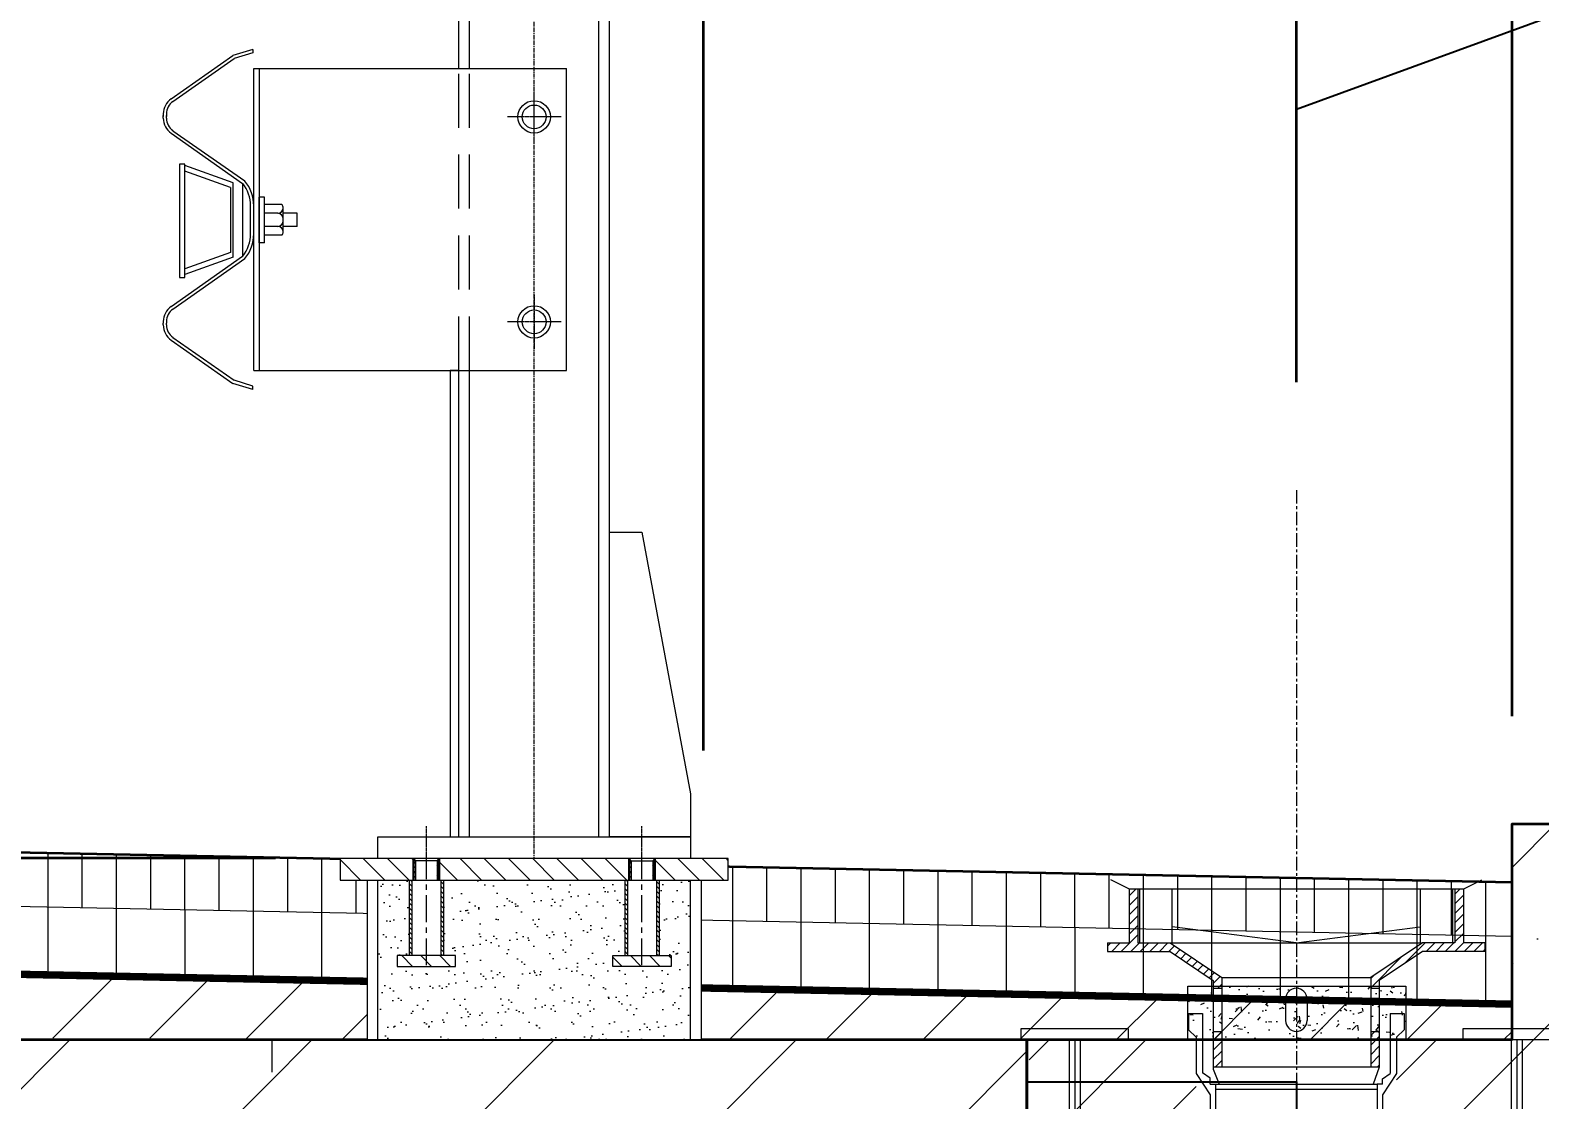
# Model space of a CAD drawing. Header units: millimetres. Extents: x 265754 to 14267433, y -6145605 to 2433772.
# Drawn here: x 8254508 to 8255909, y -572159 to -571168 of the extents above; entities that cross this region are included whole.
import ezdxf
from ezdxf import colors
from ezdxf.entities.mleader import LeaderData, LeaderLine
from ezdxf.math import Vec2, Vec3

# ---------------------------------------------------------------- set-up
doc = ezdxf.new("R2010")
doc.units = ezdxf.units.MM
doc.set_wipeout_variables(frame=1)
doc.linetypes.add('осевая', pattern=[2, 1.25, -0.25, 0.25, -0.25])
doc.linetypes.add('Штриховая', pattern=[3, 2, -1])
for name, color, linetype, lineweight in [('1-Бетон', 106, 'Continuous', 35), ('Выноски', 3, 'Continuous', 15), ('ИС_Med', 7, 'Continuous', 35), ('ИС_Мвн', 3, 'Continuous', 18), ('ИС_Невид', 4, 'Штриховая', 18), ('ИС_Ось', 3, 'осевая', 18), ('ИС_Размер', 3, 'Continuous', 18), ('ИС_РЗМ', 3, 'Continuous', 18), ('ИС_Тон', 3, 'Continuous', 18), ('ИС_Штр', 3, 'Continuous', 9), ('ИС_Штриховка', 2, 'Continuous', 9)]:
    doc.layers.add(name, color=color, linetype=linetype, lineweight=lineweight)
doc.styles.add('0', font='isocpeur.ttf', dxfattribs={"width": 0.8, "oblique": 15})
doc.styles.add('ISOCPEUR', font='isocpeur.ttf', dxfattribs={"width": 0.8, "oblique": 15, "height": 2.5})
doc.dimstyles.new('М100', dxfattribs={"dimscale": 100, "dimtxt": 2.5, "dimasz": 2, "dimexe": 1, "dimexo": 1, "dimgap": 0.8, "dimtad": 1, "dimdec": 0, "dimzin": 0, "dimdsep": 46, "dimtxsty": '0', "dimblk": 'OBLIQUE', "dimcen": 0.09, "dimdle": 1, "dimclrd": 256, "dimclre": 256, "dimclrt": 256, "dimadec": 4, "dimazin": 0, "dimtfac": 1, "dimtdec": 0, "dimtmove": 1, "dimatfit": 2, "dimfxl": 1, "dimtolj": 1, "dimtzin": 0, "dimlwd": -1, "dimarcsym": 0})
pattern_1 = [(45, (6427.748, -602.714), (-4.4194174, 4.4194174), [])]

# ---------------------------------------------------------------- blocks, each defined once
blk = doc.blocks.new('_None')
blk = doc.blocks.new('Б1530')
at = {"layer": 'ИС_Штриховка', "ltscale": 15}
h = blk.add_hatch(dxfattribs=at)
h.set_pattern_fill('ANSI31', color=256, scale=50, style=0)
h.set_pattern_definition([(45, (-959244.34, -236738.2), (-112.253202, 112.253202), [])])
edge = h.paths.add_edge_path()
edge.add_line((-700, -180), (-700, 0))
edge.add_line((-700, 0), (700, 0))
edge.add_line((700, 0), (700, -180))
edge.add_line((700, -180), (390, -180))
edge.add_arc((390, -480), 300, 90, 180)
edge.add_line((90, -480), (90, -1077.2))
edge.add_arc((290, -1077.2), 200, 180, 225)
edge.add_line((148.6, -1218.6), (310, -1380))
edge.add_line((310, -1380), (295, -1530))
edge.add_line((295, -1530), (-295, -1530))
edge.add_line((-295, -1530), (-310, -1380))
edge.add_line((-310, -1380), (-148.6, -1218.6))
edge.add_arc((-290, -1077.2), 200, 315, 360)
edge.add_line((-90, -1077.2), (-90, -480))
edge.add_arc((-390, -480), 300, 360, 450)
edge.add_line((-390, -180), (-700, -180))
blk.add_lwpolyline([(-700, -180), (-700, 0), (700, 0), (700, -180), (390, -180, 0.414214), (90, -480), (90, -1077.2, 0.198912), (148.6, -1218.6), (310, -1380), (295, -1530), (-295, -1530), (-310, -1380), (-148.6, -1218.6, 0.198912), (-90, -1077.2), (-90, -480, 0.414214), (-390, -180)], format="xyb", close=True)
at = {"layer": 'Defpoints'}
for p, q in [((700, -39.1), (950, -39.1)), ((950, -39.1), (950, -137.1))]:
    blk.add_line(p, q, dxfattribs=at)
at = {"layer": 'ИС_Ось', "ltscale": 200}
blk.add_line((0, -1530), (0, 0), dxfattribs=at)
blk = doc.blocks.new('A$C3AE20701')
at = {"color": 0}
for p, q in [((-336.7, 704.3), (-279.5, 744.4)), ((-261, 750), (-261, 746.9)), ((-335, 701.9), (-278.2, 741.6)), ((-260, 452.5), (-260, 732.5)), ((-260, 732.5), (30, 732.5)), ((-344, 690.3), (-344, 688.7)), ((-344, 689.5), (-344, 687.9)), ((-344, 689.5), (-344, 687.9)), ((-344, 687.1), (-344, 688.7)), ((-344, 686.3), (-344, 687.9)), ((-344, 686.3), (-344, 687.9)), ((-341, 690.3), (-341, 688.7)), ((-341, 689.5), (-341, 687.9)), ((-341, 687.1), (-341, 688.7)), ((-341, 686.3), (-341, 687.9)), ((-336.7, 672.3), (-270.4, 625.8)), ((-335, 674.7), (-268.3, 628.1)), ((-263, 579.2), (-263, 604.9)), ((-260, 579.2), (-260, 604.9)), ((-250, 613.2), (-255, 613.2)), ((-255, 570.9), (-255, 613.2)), ((-250, 570.9), (-250, 613.2)), ((-233.9, 606.2), (-250, 606.2)), ((-233.9, 606.2), (-239.9, 606.2)), ((-232.8, 581), (-232.8, 603.1)), ((-232.8, 581), (-232.8, 603.1)), ((-237.8, 598.1), (-250, 598.1)), ((-219.7, 598.1), (-232.8, 598.1)), ((-219.7, 586), (-219.7, 598.1)), ((-237.8, 586), (-250, 586)), ((-233.9, 577.9), (-250, 577.9)), ((-233.9, 577.9), (-239.9, 577.9)), ((-219.7, 586), (-232.8, 586)), ((-250, 570.9), (-255, 570.9)), ((-336.7, 511.8), (-270.4, 558.3)), ((-335, 509.4), (-268.3, 556.1)), ((-344, 497.8), (-344, 496.2)), ((-344, 494.6), (-344, 496.2)), ((-341, 497.8), (-341, 496.2)), ((-341, 494.6), (-341, 496.2)), ((-336.7, 480.6), (-279.5, 440.5)), ((-335, 483), (-278.2, 443.3)), ((-260, 452.5), (30, 452.5)), ((-261, 434.9), (-261, 438)), ((-261, 434.9), (-261, 438))]:
    blk.add_line(p, q, dxfattribs=at)
at = {"color": 0, "ltscale": 100}
blk.add_line((-255, 732.5), (-255, 452.5), dxfattribs=at)
at = {"color": 0}
for points in [[(70, 20), (69.9, 980.7)], [(-60, 732.5), (-60, 980)], [(60, 20), (60, 980)], [(-70, 732.5), (-70, 950.8)], [(-261, 750), (-279.5, 744.4)], [(-261, 746.9), (-278.2, 741.6)], [(30, 452.5), (30, 732.5)], [(-328.9, 643.6), (-328.9, 538.6), (-323.9, 538.6), (-323.9, 643.6), (-328.9, 643.6)], [(-279.3, 626.3), (-323.9, 642.5)], [(-281.7, 621.9), (-323.9, 637.2)], [(-281.7, 621.9), (-281.7, 561.9), (-323.9, 546.6)], [(-279.3, 557.4), (-279.3, 626.3)], [(-270.4, 625.9), (-270.4, 558.2)], [(-281.7, 561.9), (-323.9, 546.6)], [(-279.3, 557.4), (-323.9, 541.3)], [(-70, 452.5), (-78, 452.5), (-78, 20), (-70, 20), (-70, 452.5)], [(-70, 20), (-70, 452.5)], [(-60, 20), (-60, 452.5)], [(-261, 434.9), (-279.5, 440.5)], [(-261, 438), (-278.2, 443.3)], [(145, 20), (70, 20), (70, 302.5), (100, 302.5), (145, 60), (145, 20)], [(145, 0), (-145, 0), (-145, 20), (145, 20), (145, 0)]]:
    blk.add_lwpolyline(points, dxfattribs=at)
at = {"color": 0, "linetype": 'Штриховая', "ltscale": 25}
for points in [[(-70, 452.5), (-70, 732.5)], [(-60, 452.5), (-60, 732.5)]]:
    blk.add_lwpolyline(points, dxfattribs=at)
at = {"color": 0}
for centre, radius in [((0, 687.5), 15), ((0, 687.5), 11), ((0, 497.5), 15), ((0, 497.5), 11)]:
    blk.add_circle(centre, radius, dxfattribs=at)
for centre, radius, start, end in [((-326.9, 690.3), 17.1, 124.992, 180), ((-326.9, 690.3), 14.1, 124.992, 180), ((-326.9, 686.3), 17.1, 180, 235.008), ((-326.9, 686.3), 14.1, 180, 235.008), ((-297.5, 604.5), 34.5, 0.7118, 38.127), ((-297.5, 604.5), 37.5, 0.7118, 38.8204), ((-237.8, 603.2), 5.04, 270, 360), ((-237.8, 603.1), 5.04, 360, 38.0907), ((-237.8, 593.1), 5.04, 360, 90), ((-237.8, 591), 5.04, 270, 360), ((-297.5, 579.6), 34.5, 321.873, 359.2882), ((-297.5, 579.6), 37.5, 321.1796, 359.2882), ((-237.8, 581), 5.04, 360, 90), ((-237.8, 581), 5.04, 321.9093, 360), ((-326.9, 497.8), 17.1, 124.992, 180), ((-326.9, 497.8), 14.1, 124.992, 180), ((-326.9, 494.6), 17.1, 180, 235.008), ((-326.9, 494.6), 14.1, 180, 235.008)]:
    blk.add_arc(centre, radius, start, end, dxfattribs=at)
at = {"layer": 'ИС_Ось', "ltscale": 0.5}
for p, q in [((0, 662.5), (0, 712.5)), ((0, 522.5), (0, 472.5))]:
    blk.add_line(p, q, dxfattribs=at)
at = {"layer": 'ИС_Ось'}
for p, q in [((25, 687.5), (-25, 687.5)), ((25, 497.5), (-25, 497.5))]:
    blk.add_line(p, q, dxfattribs=at)
at = {"layer": 'ИС_Ось', "ltscale": 3}
blk.add_lwpolyline([(0, -50.1), (0, 1157.9)], dxfattribs=at)
at = {"layer": 'ИС_Ось', "ltscale": 0.5}
for points in [[(-100, -6.3), (-100, 30)], [(100, -6.3), (100, 30)]]:
    blk.add_lwpolyline(points, dxfattribs=at)
blk = doc.blocks.new('_OBLIQUE')
at = {"color": 0, "linetype": 'ByBlock', "lineweight": -2}
blk.add_line((0.5, 0.5), (-0.5, -0.5), dxfattribs=at)
blk = doc.blocks.new('*D1811')
at = {"layer": 'Defpoints', "color": 0, "transparency": 16777216}
for p in [(4923, 1477.7), (4105.6, 377.7), (4853, 377.7)]:
    blk.add_point(p, dxfattribs=at)
at = {"layer": 'ИС_Размер', "transparency": 16777216}
blk.add_line((4105.6, 1577.7), (4105.6, 277.7), dxfattribs=at)
at = {"layer": 'ИС_Размер', "lineweight": -2, "transparency": 16777216}
for p, q in [((4823, 1477.7), (4005.6, 1477.7)), ((4753, 377.7), (4005.6, 377.7))]:
    blk.add_line(p, q, dxfattribs=at)
at = {"layer": 'ИС_Размер', "transparency": 16777216, "xscale": 200, "yscale": 200, "zscale": 200}
for p, rotation in [((4105.6, 1477.7), 90.00000019001625), ((4105.6, 377.7), 270.0000001900162)]:
    blk.add_blockref('_OBLIQUE', p, dxfattribs=dict(at, rotation=rotation))
at = {"layer": 'ИС_Размер', "transparency": 16777216, "insert": (3900.6, 927.7), "char_height": 250, "attachment_point": 5, "rotation": 90, "style": '0'}
blk.add_mtext('\\A1;1100', dxfattribs=at)
blk = doc.blocks.new('*D1813')
at = {"layer": 'Defpoints', "color": 0, "transparency": 16777216}
for p in [(4650, 2422), (4650, 1067.7), (5150, 377.5)]:
    blk.add_point(p, dxfattribs=at)
at = {"layer": 'ИС_Размер', "lineweight": -2, "transparency": 16777216}
for p, q in [((4650, 1167.7), (4650, 2522)), ((5150, 477.5), (5150, 2522))]:
    blk.add_line(p, q, dxfattribs=at)
at = {"layer": 'ИС_Размер', "transparency": 16777216}
blk.add_line((5250, 2422), (4550, 2422), dxfattribs=at)
at = {"layer": 'ИС_Размер', "transparency": 16777216, "xscale": 200, "yscale": 200, "zscale": 200, "rotation": 180}
blk.add_blockref('_OBLIQUE', (4650, 2422), dxfattribs=at)
at = {"layer": 'ИС_Размер', "transparency": 16777216, "xscale": 200, "yscale": 200, "zscale": 200}
blk.add_blockref('_OBLIQUE', (5150, 2422), dxfattribs=at)
at = {"layer": 'ИС_Размер', "transparency": 16777216, "insert": (4900, 2627), "char_height": 250, "attachment_point": 5, "style": '0'}
blk.add_mtext('\\A1;500', dxfattribs=at)
blk = doc.blocks.new('*D1815')
at = {"layer": 'Defpoints', "color": 0, "transparency": 16777216}
for p in [(5900, 2422), (5900, 409.6), (5150, 377.5)]:
    blk.add_point(p, dxfattribs=at)
at = {"layer": 'ИС_Размер', "lineweight": -2, "transparency": 16777216}
for p, q in [((5150, 477.5), (5150, 2522)), ((5900, 509.6), (5900, 2522))]:
    blk.add_line(p, q, dxfattribs=at)
at = {"layer": 'ИС_Размер', "transparency": 16777216}
blk.add_line((5050, 2422), (6000, 2422), dxfattribs=at)
at = {"layer": 'ИС_Размер', "transparency": 16777216, "xscale": 200, "yscale": 200, "zscale": 200}
for p, rotation in [((5150, 2422), 180.0000001900162), ((5900, 2422), 1.900162600012367e-07)]:
    blk.add_blockref('_OBLIQUE', p, dxfattribs=dict(at, rotation=rotation))
at = {"layer": 'ИС_Размер', "transparency": 16777216, "insert": (5525, 2627), "char_height": 250, "attachment_point": 5, "rotation": 0, "style": '0'}
blk.add_mtext('\\A1;750', dxfattribs=at)
blk = doc.blocks.new('*D1816')
at = {"layer": 'Defpoints', "color": 0, "transparency": 16777216}
for p in [(6150, 2422), (5900, 409.6), (6150, 409.6)]:
    blk.add_point(p, dxfattribs=at)
at = {"layer": 'ИС_Размер', "lineweight": -2, "transparency": 16777216}
for p, q in [((5900, 509.6), (5900, 2522)), ((6150, 509.6), (6150, 2522))]:
    blk.add_line(p, q, dxfattribs=at)
at = {"layer": 'ИС_Размер', "transparency": 16777216}
for p, q in [((5800, 2422), (6250, 2422)), ((7097.2, 2422), (6150, 2422))]:
    blk.add_line(p, q, dxfattribs=at)
at = {"layer": 'ИС_Размер', "transparency": 16777216, "xscale": 200, "yscale": 200, "zscale": 200}
for p, rotation in [((5900, 2422), 180.0000001900162), ((6150, 2422), 1.900162600012367e-07)]:
    blk.add_blockref('_OBLIQUE', p, dxfattribs=dict(at, rotation=rotation))
at = {"layer": 'ИС_Размер', "transparency": 16777216, "insert": (6793.7, 2627), "char_height": 250, "attachment_point": 5, "rotation": 0, "style": '0'}
blk.add_mtext('\\A1;250', dxfattribs=at)
blk = doc.blocks.new('*D1819')
at = {"layer": 'Defpoints', "color": 0, "transparency": 16777216}
for p in [(4650, 2422), (4650, 1067.7), (3500, 411.8)]:
    blk.add_point(p, dxfattribs=at)
at = {"layer": 'ИС_Размер', "lineweight": -2, "transparency": 16777216}
for p, q in [((3500, 511.8), (3500, 2522)), ((4650, 1167.7), (4650, 2522))]:
    blk.add_line(p, q, dxfattribs=at)
at = {"layer": 'ИС_Размер', "transparency": 16777216}
blk.add_line((3400, 2422), (4750, 2422), dxfattribs=at)
at = {"layer": 'ИС_Размер', "transparency": 16777216, "xscale": 200, "yscale": 200, "zscale": 200}
for p, rotation in [((3500, 2422), 179.9999986392983), ((4650, 2422), 359.9999986392983)]:
    blk.add_blockref('_OBLIQUE', p, dxfattribs=dict(at, rotation=rotation))
at = {"layer": 'ИС_Размер', "transparency": 16777216, "insert": (4075, 2627), "char_height": 250, "attachment_point": 5, "rotation": 360, "style": '0'}
blk.add_mtext('\\A1;1150', dxfattribs=at)
blk = doc.blocks.new('цм под стойку СМЕ1')
at = {"layer": 'ИС_Штр', "ltscale": 80}
h = blk.add_hatch(dxfattribs=at)
h.set_pattern_fill('ANSI31', color=256, scale=5, style=0)
h.set_pattern_definition([(45, (1679616.295, 236335.334), (-11.22532, 11.22532), [])])
h.paths.add_polyline_path([(1644173.5, 225811.9), (1644105.5, 225811.9), (1644105.5, 225831.9), (1644173.5, 225831.9)])
h.paths.add_polyline_path([(1644081.5, 225811.9), (1643905.5, 225811.9), (1643905.5, 225831.9), (1644081.5, 225831.9)])
h.paths.add_polyline_path([(1643881.4, 225811.9), (1643813.5, 225811.9), (1643813.5, 225831.9), (1643881.5, 225831.9)])
at = {"layer": 'ИС_Штр', "ltscale": 500}
h = blk.add_hatch(dxfattribs=at)
h.set_pattern_fill('ANSI31', color=256)
h.set_pattern_definition([(45, (-270, 0), (-2.24506403, 2.24506403), [])])
h.paths.add_polyline_path([(1643883.5, 225829.9), (1643881.5, 225831.9), (1643881.5, 225831.9), (1643881.5, 225811.9), (1643883.5, 225811.9)])
h.paths.add_polyline_path([(1643905.5, 225831.9), (1643905.4, 225831.9), (1643903.5, 225829.9), (1643903.5, 225811.9), (1643905.5, 225811.9)])
h = blk.add_hatch(dxfattribs=at)
h.set_pattern_fill('ANSI31', color=256)
h.set_pattern_definition([(45, (-70.0002, 0.0003), (-2.24506403, 2.24506403), [])])
h.paths.add_polyline_path([(1644081.5, 225811.9), (1644083.5, 225811.9), (1644083.5, 225829.9), (1644081.5, 225831.9), (1644081.5, 225831.9)])
h.paths.add_polyline_path([(1644103.5, 225811.9), (1644105.5, 225811.9), (1644105.5, 225831.9), (1644105.4, 225831.9), (1644103.5, 225829.9)])
at = {"layer": 'ИС_Штр', "ltscale": 80}
h = blk.add_hatch(dxfattribs=at)
h.set_pattern_fill('ANSI31', color=256)
h.set_pattern_definition([(45, (1669745.9736, 236243.7313), (-2.24506403, 2.24506403), [])])
h.paths.add_polyline_path([(1643877.5, 225741.9), (1643880, 225741.9), (1643880, 225811.9), (1643877.5, 225811.9)])
h.paths.add_polyline_path([(1643909.5, 225811.9), (1643907, 225811.9), (1643907, 225741.9), (1643909.5, 225741.9)])
h = blk.add_hatch(dxfattribs=at)
h.set_pattern_fill('ANSI31', color=256)
h.set_pattern_definition([(45, (1669945.9734, 236243.7316), (-2.24506403, 2.24506403), [])])
h.paths.add_polyline_path([(1644080, 225741.9), (1644077.5, 225741.9), (1644077.5, 225811.9), (1644080, 225811.9)])
h.paths.add_polyline_path([(1644109.5, 225741.9), (1644107, 225741.9), (1644107, 225811.9), (1644109.5, 225811.9)])
h = blk.add_hatch(dxfattribs=at)
h.set_pattern_fill('ANSI31', color=2, scale=100, style=0)
h.set_pattern_definition([(45, (1679616.295, 236364.435), (-8.8388348, 8.8388348), [])])
h.paths.add_polyline_path([(1643893.5, 225731.9), (1643893.5, 225741.9), (1643920.5, 225741.9), (1643920.5, 225731.9)])
h.paths.add_polyline_path([(1643866.5, 225731.9), (1643866.5, 225741.9), (1643893.5, 225741.9), (1643893.5, 225731.9)])
h = blk.add_hatch(dxfattribs=at)
h.set_pattern_fill('ANSI31', color=2, scale=100, style=0)
h.set_pattern_definition([(45, (1679616.295, 236364.435), (-8.8388348, 8.8388348), [])])
h.paths.add_polyline_path([(1644093.5, 225731.9), (1644093.5, 225741.9), (1644066.5, 225741.9), (1644066.5, 225731.9)])
h.paths.add_polyline_path([(1644120.5, 225731.9), (1644120.5, 225741.9), (1644093.5, 225741.9), (1644093.5, 225731.9)])
at = {"ltscale": 80}
for p, q in [((1643838.5, 225811.9), (1643838.5, 225663.8)), ((1643848.5, 225663.8), (1643848.5, 225811.9)), ((1644138.5, 225663.8), (1644138.5, 225811.9)), ((1644148.5, 225811.9), (1644148.5, 225663.8)), ((1643838.5, 225663.8), (1644148.5, 225663.8))]:
    blk.add_line(p, q, dxfattribs=at)
blk.add_lwpolyline([(1643813.5, 225831.9), (1644173.5, 225831.9), (1644173.5, 225811.9), (1643813.5, 225811.9)], close=True, dxfattribs=at)
at = {"layer": 'ИС_Ось', "ltscale": 20}
for p, q in [((1643893.5, 225732.9), (1643893.5, 225849.1)), ((1644093.5, 225732.9), (1644093.5, 225849.1))]:
    blk.add_line(p, q, dxfattribs=at)
at = {"layer": 'ИС_Тон', "lineweight": 30, "ltscale": 80}
for p, q in [((1643881.5, 225831.9), (1643881.5, 225811.9)), ((1643905.5, 225831.9), (1643905.5, 225811.9)), ((1644081.5, 225831.9), (1644081.5, 225811.9)), ((1644105.5, 225831.9), (1644105.5, 225811.9))]:
    blk.add_line(p, q, dxfattribs=at)
at = {"layer": 'ИС_Тон', "ltscale": 80}
for p, q in [((1643881.5, 225831.9), (1643883.5, 225829.9)), ((1643903.5, 225829.9), (1643883.5, 225829.9)), ((1643883.5, 225829.9), (1643883.5, 225811.9)), ((1643903.5, 225829.9), (1643905.5, 225831.9)), ((1643903.5, 225829.9), (1643903.5, 225811.9)), ((1644083.5, 225829.9), (1644081.5, 225831.9)), ((1644083.5, 225829.9), (1644103.5, 225829.9)), ((1644083.5, 225829.9), (1644083.5, 225811.9)), ((1644105.5, 225831.9), (1644103.5, 225829.9)), ((1644103.5, 225829.9), (1644103.5, 225811.9)), ((1643877.5, 225811.9), (1643877.5, 225741.9)), ((1643880, 225811.9), (1643880, 225741.9)), ((1643907, 225811.9), (1643907, 225741.9)), ((1643909.5, 225811.9), (1643909.5, 225741.9)), ((1644077.5, 225811.9), (1644077.5, 225741.9)), ((1644080, 225811.9), (1644080, 225741.9)), ((1644107, 225811.9), (1644107, 225741.9)), ((1644109.5, 225811.9), (1644109.5, 225741.9))]:
    blk.add_line(p, q, dxfattribs=at)
for points in [[(1643866.5, 225731.9), (1643920.5, 225731.9), (1643920.5, 225741.9), (1643866.5, 225741.9)], [(1644120.5, 225731.9), (1644066.5, 225731.9), (1644066.5, 225741.9), (1644120.5, 225741.9)]]:
    blk.add_lwpolyline(points, close=True, dxfattribs=at)
blk = doc.blocks.new('водоотвод МОЙ !')
h = blk.add_hatch()
h.set_pattern_fill('ANSI31', color=256, scale=50, style=0)
h.set_pattern_definition(pattern_1)
h.paths.add_polyline_path([(-69, -132), (-77, -132), (-77, -137), (-69, -137)])
h.paths.add_polyline_path([(-69, -137), (-77, -137), (-77, -147), (-69, -147)])
h.paths.add_polyline_path([(-77, -165), (-69, -165), (-69, -147), (-77, -147)])
h.paths.add_polyline_path([(-77, -92), (-69, -92), (-69, -82), (-117, -50), (-147, -50), (-147, 0), (-155, 0), (-155, -50), (-175, -50), (-175, -58), (-117, -58), (-77, -85)])
h = blk.add_hatch()
h.set_pattern_fill('ANSI31', color=256, scale=50, style=0)
h.set_pattern_definition(pattern_1)
h.paths.add_polyline_path([(77, -132), (69, -132), (69, -137), (77, -137)])
h.paths.add_polyline_path([(77, -137), (69, -137), (69, -147), (77, -147)])
h.paths.add_polyline_path([(69, -165), (77, -165), (77, -147), (69, -147)])
h.paths.add_polyline_path([(69, -92), (77, -92), (77, -85), (117, -58), (175, -58), (175, -50), (155, -50), (155, 0), (147, 0), (147, -50), (117, -50), (69, -82)])
for p, q in [((-155.4, 0), (-172, 8.4)), ((-155, 0), (155, 0)), ((-155, 0), (155, 0)), ((-155, 0), (-155, -50)), ((-155, 0), (155, 0)), ((-147, 0), (-147, -50)), ((-145, -50), (-145, 0)), ((-115, -50), (-115, 0)), ((115, 0), (115, -50)), ((145, 0), (145, -50)), ((147, 0), (147, -50)), ((155, 0), (155, -50)), ((155.4, 0), (172, 8.4)), ((0, -50), (-115, -35)), ((0, -50), (115, -35)), ((-175, -50), (-175, -58)), ((-175, -50), (-155, -50)), ((-175, -50), (-155, -50)), ((-147, -50), (117, -50)), ((-147, -50), (117, -50)), ((-117, -50), (-69, -82)), ((117, -50), (69, -82)), ((147, -50), (117, -50)), ((147, -50), (117, -50)), ((175, -50), (155, -50)), ((175, -50), (155, -50)), ((175, -50), (175, -58)), ((175, -50), (175, -58)), ((-175, -58), (-117, -58)), ((-117, -58), (-77, -85)), ((117, -58), (77, -85)), ((175, -58), (117, -58)), ((-69, -82), (69, -82)), ((-69, -82), (-69, -165)), ((69, -82), (69, -165)), ((-77, -85), (-77, -165)), ((-77, -92), (-69, -92)), ((69, -92), (77, -92)), ((77, -85), (77, -165)), ((-10, -102), (-10, -122)), ((10, -102), (10, -122)), ((-100, -115.5), (-87, -115.5)), ((-100, -115.5), (-100, -130.5)), ((-87, -115.5), (-87, -170.5)), ((87, -115.5), (100, -115.5)), ((87, -115.5), (87, -171)), ((100, -115.5), (100, -130.5)), ((-100, -130.5), (-93, -137.5)), ((-93, -137.5), (-93, -171)), ((-77, -132), (-69, -132)), ((69, -132), (77, -132)), ((100, -130.5), (93, -137.5)), ((93, -137.5), (93, -171)), ((-77, -145), (-77, -167)), ((77, -145), (77, -165.2)), ((-77, -165), (77, -165)), ((-77, -167), (-71.4, -181)), ((77, -165.2), (71.4, -181)), ((-93, -171), (-80, -191)), ((-80, -175.5), (-87, -170.5)), ((-80, -181), (-80, -175.5)), ((-80, -181), (-75, -181)), ((-75, -181), (-75, -737.6)), ((-75, -181), (75, -181)), ((80, -181), (75, -181)), ((75, -181), (75, -737.6)), ((80, -176), (87, -171)), ((93, -171), (80, -191)), ((80, -181), (80, -176)), ((-80, -191), (-80, -737.6)), ((-75, -185.5), (75, -185.5)), ((80, -191), (80, -737.6))]:
    blk.add_line(p, q)
at = {"ltscale": 6}
for p, q in [((-205.5, -139.7, 0), (-205.5, -848.1, 0)), ((204.5, -139.7, 0), (204.5, -848.1, 0))]:
    blk.add_line(p, q, dxfattribs=at)
for points in [[(-155.5, -129.7), (-255.5, -129.7), (-255.5, -139.7), (-155.5, -139.7)], [(254.5, -129.7), (154.5, -129.7), (154.5, -139.7), (254.5, -139.7)]]:
    blk.add_lwpolyline(points, close=True)
for points in [[(-200.5, -139.7), (-200.5, -861.8), (-210.5, -861.8), (-210.5, -139.7)], [(209.5, -139.7), (209.5, -861.8), (199.5, -861.8), (199.5, -139.7)]]:
    blk.add_lwpolyline(points)
for centre, start, end in [((0, -102), 0, 180), ((0, -122), 180, 0)]:
    blk.add_arc(centre, 10, start, end)
blk = doc.blocks.new('дренажный канал')
at = {"layer": 'ИС_Штр'}
h = blk.add_hatch(dxfattribs=at)
h.set_pattern_fill('AR-CONC', color=256, scale=0.2, style=0)
h.set_pattern_definition([(50, (-179698.045, 8953.414), (36.436934, -3.187817), [3.81, -41.91]), (355, (-179698.045, 8953.414), (-7.048565, 38.2113286), [3.048, -33.528]), (100.451, (-179695.01, 8953.148), (29.3885, 35.0233376), [3.238, -35.618]), (46.1842, (-179698.045, 8963.574), (54.215808, -8.408466), [5.715, -62.865]), (96.6356, (-179693.527, 8962.873), (47.480847, 49.485111), [4.857, -53.427]), (351.184, (-179698.045, 8963.574), (47.480921, 49.485024), [4.572, -50.292]), (21, (-179692.965, 8961.034), (30.322976, -20.4531037), [3.81, -41.91]), (326, (-179692.965, 8961.034), (12.360406, 36.837593), [3.048, -33.528]), (71.4514, (-179690.438, 8959.33), (42.683298, 16.3845715), [3.238, -35.618]), (37.5, (-179698.045, 8953.414), (0.61772065, 16.9110078), [0, -33.1216, 0, -34.036, 0, -33.655]), (7.5, (-179698.045, 8953.414), (13.3639325, 20.036115), [0, -19.4056, 0, -32.3596, 0, -12.827]), (327.5, (-179709.373, 8953.414), (27.118119, -1.1457488), [0, -12.7, 0, -39.624, 0, -52.578]), (317.5, (-179714.453, 8953.414), (29.6258363, 5.0852982), [0, -16.51, 0, -26.3144, 0, -37.338])])
edge = h.paths.add_edge_path()
edge.add_line((30.4, 55.5), (-102.3, 55.9))
edge.add_line((-102.3, 55.9), (-102.3, 5.9))
edge.add_line((-102.3, 5.9), (100, 5.9))
edge.add_line((100, 5.9), (100, 55.5))
blk.add_lwpolyline([(-102.3, 55.5), (100, 55.5), (100, 5.9), (-102.3, 5.9)], close=True)
blk = doc.blocks.new('*D1798')
at = {"layer": 'Defpoints', "color": 0, "transparency": 16777216}
for p in [(6150, 1762.4), (5700, 719), (6150, 719)]:
    blk.add_point(p, dxfattribs=at)
at = {"layer": 'ИС_Размер', "transparency": 16777216}
for p, q in [((5925, 1762.4), (6028.5, 2107.4)), ((6028.5, 2107.4), (6655.5, 2107.4)), ((5600, 1762.4), (6250, 1762.4))]:
    blk.add_line(p, q, dxfattribs=at)
at = {"layer": 'ИС_Размер', "lineweight": -2, "transparency": 16777216}
for p, q in [((5700, 819), (5700, 1862.4)), ((6150, 819), (6150, 1862.4))]:
    blk.add_line(p, q, dxfattribs=at)
at = {"layer": 'ИС_Размер', "transparency": 16777216, "xscale": 200, "yscale": 200, "zscale": 200, "rotation": 180}
blk.add_blockref('_OBLIQUE', (5700, 1762.4), dxfattribs=at)
at = {"layer": 'ИС_Размер', "transparency": 16777216, "xscale": 200, "yscale": 200, "zscale": 200}
blk.add_blockref('_OBLIQUE', (6150, 1762.4), dxfattribs=at)
at = {"layer": 'ИС_Размер', "transparency": 16777216, "insert": (6342, 2312.4), "char_height": 250, "attachment_point": 5, "style": '0'}
blk.add_mtext('\\A1;450', dxfattribs=at)
blk = doc.blocks.new('_Open90')
at = {"color": 0, "linetype": 'ByBlock', "lineweight": -2}
for p, q in [((-0.5, 0.5), (0, 0)), ((0, 0), (-1, 0)), ((0, 0), (-0.5, -0.5))]:
    blk.add_line(p, q, dxfattribs=at)
blk = doc.blocks.new('План Узловая')
at = {"layer": 'Выноски'}
ml = blk.add_multileader_mtext('Standard', dxfattribs=at)
ml.set_content('Свая буронабивная L=18,0 м', color=256, style='ISOCPEUR')
ml.set_leader_properties(color=256)
ml.set_arrow_properties(name='NONE')
ml.build(insert=Vec2(0, 0))
ml.multileader.update_dxf_attribs({"text_left_attachment_type": 6, "text_right_attachment_type": 6, "dogleg_length": 2, "arrow_head_size": 300, "scale": 200})
ctx = ml.context
ctx.base_point, ctx.scale, ctx.char_height, ctx.arrow_head_size, ctx.landing_gap_size, ctx.plane_origin = Vec3(121972.6755, 10227.9635), 200, 500, 300, 125, Vec3(119363.2685, 15269.3792)
ctx.left_attachment, ctx.right_attachment = 6, 6
notes = []
notes.append((ctx, [(1, (1, 1, 0), (127216.6501, 10227.9635), (-1, 0), 100, [(0, [(128494.5124, 11136.6499)], 0, [])])]))
ctx.mtext.insert, ctx.mtext.width, ctx.mtext.flow_direction = Vec3(122097.6755, 10827.9635), 5234.506096, 5
ctx.mtext.has_bg_fill, ctx.mtext.bg_color, ctx.mtext.bg_scale_factor, ctx.mtext.bg_transparency, ctx.mtext.use_window_bg_color = 1, -1023410167, 1.5, 0, 1
for ctx, leaders in notes:
    for number, flags, end, landing, length, lines in leaders:
        leader = LeaderData()
        leader.index, (leader.has_last_leader_line, leader.has_dogleg_vector, leader.attachment_direction) = number, flags
        leader.last_leader_point, leader.dogleg_vector, leader.dogleg_length = Vec3(end), Vec3(landing), length
        for number, points, colour, breaks in lines:
            line = LeaderLine()
            line.index, line.vertices, line.color, line.breaks = number, Vec3.list(points), colors.encode_raw_color(colour), breaks
            leader.lines.append(line)
        ctx.leaders.append(leader)
blk = doc.blocks.new('е344н')
at = {"layer": 'ИС_Штр'}
h = blk.add_hatch(dxfattribs=at)
h.set_pattern_fill('ANSI31', color=256, scale=10, angle=45, style=0)
h.set_pattern_definition([(90, (11399.528, 2301.37), (-31.75, 1e-12), [])])
h.paths.add_polyline_path([(-3799.5, 397.6), (-3799.5, 347.6), (0, 423.6), (5900, 305.6), (5900, 355.6), (0, 473.6)])
h = blk.add_hatch(dxfattribs=at)
h.set_pattern_fill('ANSI31', color=256, scale=20, angle=45, style=0)
h.set_pattern_definition([(90, (11399.53, 2301.37), (-63.5, 3e-12), [])])
h.paths.add_polyline_path([(-3799.5, 347.6), (-3799.5, 287.6), (0, 363.6), (5900, 245.6), (5900, 305.6), (0, 423.6)])
h = blk.add_hatch(dxfattribs=at)
h.set_pattern_fill('ANSI35', color=256, scale=20, style=0)
h.set_pattern_definition([(45, (35043.33, 2299.57), (-89.80256, 89.80256), []), (45, (35133.13, 2299.57), (-89.80256, 89.80256), [158.75, -31.75, 0, -31.75])])
h.paths.add_polyline_path([(5800, 209.6), (5800, 205.1), (5793, 198.1), (5793, 164.6), (5780, 144.6), (5780, 29.6), (6150, 29.6), (6150, 409.6), (5900, 409.6), (5900, 209.6)])
h.paths.add_polyline_path([(5600, 205.1), (5600, 209.6), (5450, 209.6), (5450, 29.6), (5620, 29.6), (5620, 144.6), (5607, 164.6), (5607, 198.1)])
h = blk.add_hatch(dxfattribs=at)
h.set_pattern_fill('ANSI31', color=256, scale=20, style=0)
h.set_pattern_definition([(45, (11399.53, 2301.37), (-44.90128, 44.90128), [])])
h.paths.add_polyline_path([(-3799.5, 281.6), (-3800.5, 281.6), (-3799.5, 251.6), (-2150, 251.6), (-1650, 294.6), (1650, 294.6), (2150, 256.6), (3550, 256.6), (4050, 211.4), (5900, 209.6), (5900, 239.6), (0, 357.6)])
at = {"layer": 'ИС_Med', "ltscale": 15, "flags": 128}
blk.add_lwpolyline([(-3799.5, 397.6), (0, 473.6), (5900, 355.6)], dxfattribs=at)
blk.add_lwpolyline([(5450, 209.6), (5900, 209.6), (5900, 409.6), (6150, 409.6), (6150, 29.6), (5450, 29.6)], close=True, dxfattribs=at)
at = {"layer": 'ИС_Невид', "ltscale": 25, "const_width": 6, "flags": 128}
blk.add_lwpolyline([(-3799.5, 284.6), (0, 360.6), (5900, 242.6)], dxfattribs=at)
at = {"layer": 'ИС_Ось', "ltscale": 10, "flags": 128}
blk.add_lwpolyline([(5700, 719), (5700, -918.6)], dxfattribs=at)
at = {"layer": 'ИС_Тон', "ltscale": 15, "flags": 128}
for points in [[(-3799.5, 347.6), (0, 423.6), (5900, 305.6)], [(-3799.5, 287.6), (0, 363.6), (5900, 245.6)], [(-3799.5, 281.6), (0, 357.6), (5900, 239.6)]]:
    blk.add_lwpolyline(points, dxfattribs=at)
at = {"layer": 'ИС_Med'}
blk.add_blockref('Б1530', (4750, 209.6), dxfattribs=at)
at = {"layer": 'ИС_РЗМ'}
blk.add_blockref('A$C3AE20701', (4993, 377.5), dxfattribs=at)
at = {"layer": 'ИС_Размер'}
for base, p1, p2, angle, picture, middle in [((4650, 2422), (3500, 411.8), (4650, 1067.7), 180, '*D1819', (4075, 2627)), ((4105.6, 377.7), (4923, 1477.7), (4853, 377.7), 90, '*D1811', (3900.6, 927.7))]:
    dim = blk.add_linear_dim(base=base, p1=p1, p2=p2, angle=angle, dimstyle='М100', dxfattribs=at)
    dim.commit()
    dim.dimension.update_dxf_attribs({"geometry": picture, "text_midpoint": middle})
dim = blk.add_linear_dim(base=(4650, 2422), p1=(5150, 377.5), p2=(4650, 1067.7), angle=360, dimstyle='М100', dxfattribs=at)
dim.commit()
dim.dimension.update_dxf_attribs({"geometry": '*D1813', "text_midpoint": (4900, 2422), "dimtype": 128})
for base, p1, p2, picture, middle in [((5900, 2422), (5150, 377.5), (5900, 409.6), '*D1815', (5525, 2627)), ((6150, 1762.4), (5700, 719), (6150, 719), '*D1798', (6108.5, 2312.4))]:
    dim = blk.add_linear_dim(base=base, p1=p1, p2=p2, dimstyle='М100', dxfattribs=at)
    dim.commit()
    dim.dimension.update_dxf_attribs({"geometry": picture, "text_midpoint": middle})
dim = blk.add_linear_dim(base=(6150, 2422), p1=(5900, 409.6), p2=(6150, 409.6), dimstyle='М100', dxfattribs=at)
dim.commit()
dim.dimension.update_dxf_attribs({"geometry": '*D1816', "text_midpoint": (6793.7, 2422), "dimtype": 128})
at = {"layer": 'Выноски'}
ml = blk.add_multileader_mtext('Standard', dxfattribs=at)
ml.set_content('8', color=256, style='ISOCPEUR')
ml.set_leader_properties(color=256)
ml.set_arrow_properties(name='NONE')
ml.build(insert=Vec2(0, 0))
ml.multileader.update_dxf_attribs({"text_left_attachment_type": 6, "text_right_attachment_type": 6, "dogleg_length": 2, "arrow_head_size": 250, "scale": 100})
ctx = ml.context
ctx.base_point, ctx.scale, ctx.char_height, ctx.arrow_head_size, ctx.landing_gap_size, ctx.plane_origin = Vec3(434.2, 822.1), 100, 250, 250, 62.5, Vec3(6040.6, 377.5)
ctx.left_attachment, ctx.right_attachment = 6, 6
notes = []
notes.append((ctx, [(0, (1, 1, 0), (383.7, 822.1), (1, 0), 50.5, [(0, [(455.7, 435.5)], 0, [])])]))
ctx.mtext.insert, ctx.mtext.width, ctx.mtext.flow_direction = Vec3(496.7, 1122.1), 2086.174, 5
for ctx, leaders in notes:
    for number, flags, end, landing, length, lines in leaders:
        leader = LeaderData()
        leader.index, (leader.has_last_leader_line, leader.has_dogleg_vector, leader.attachment_direction) = number, flags
        leader.last_leader_point, leader.dogleg_vector, leader.dogleg_length = Vec3(end), Vec3(landing), length
        for number, points, colour, breaks in lines:
            line = LeaderLine()
            line.index, line.vertices, line.color, line.breaks = number, Vec3.list(points), colors.encode_raw_color(colour), breaks
            leader.lines.append(line)
        ctx.leaders.append(leader)
at = {"layer": 'ИС_Тон', "linetype": 'Continuous'}
blk.add_blockref('водоотвод МОЙ !', (5699.9, 349.3), dxfattribs=at)
blk.add_wipeout([(5173, 377.5), (5173, 357.5), (5148, 357.5), (5148, 209.4), (4838, 209.4), (4838, 357.5), (4813, 357.5), (4813, 377.5)]).dxf.layer = 'ИС_РЗМ'
at = {"layer": 'ИС_Штр'}
h = blk.add_hatch(dxfattribs=at)
h.set_pattern_fill('AR-SAND', color=256, scale=0.5)
h.set_pattern_definition([(37.5, (115100.84, 278026.012), (-0.8000156, 24.4706619), [0, -19.304, 0, -21.59, 0, -20.6375]), (7.5, (115100.84, 278026.012), (22.4761643, 35.841255), [0, -10.414, 0, -17.399, 0, -6.6675]), (327.5, (115085.219, 278026.012), (39.5496185, 0.0718591), [0, -6.35, 0, -22.86, 0, -29.845]), (317.5, (115085.22, 278026.01), (38.1778227, 11.146466), [0, -3.175, 0, -14.986, 0, -17.145])])
h.paths.add_polyline_path([(4909, 357.5), (5077, 357.5), (5077, 287.5), (5066, 287.5), (5066, 277.5), (5120, 277.5), (5120, 287.5), (5109, 287.5), (5109, 357.5), (5138, 357.5), (5138, 209.4), (4848, 209.4), (4848, 357.5), (4877, 357.5), (4877, 287.5), (4866, 287.5), (4866, 277.5), (4920, 277.5), (4920, 287.5), (4909, 287.5)])
at = {"layer": 'ИС_Тон'}
blk.add_blockref('дренажный канал', (5701.6, 203.7), dxfattribs=at)
at = {"layer": 'ИС_Штр', "xscale": -1, "rotation": 359.9999998099811}
blk.add_blockref('цм под стойку СМЕ1', (1648986.5, -225454.4), dxfattribs=at)

msp = doc.modelspace()

# ---------------------------------------------------------------- block references
at = {"layer": 'ИС_Ось', "color": 4, "ltscale": 0.05}
msp.add_blockref('План Узловая', (7874968.7881, -581924.4701), dxfattribs=at)

# ---------------------------------------------------------------- next in the draw order: block references
at = {"layer": '1-Бетон'}
msp.add_blockref('е344н', (8249982.9254, -572313.2156), dxfattribs=at)

# ---------------------------------------------------------------- next in the draw order: leaders
at = {"layer": 'Выноски'}
ml = msp.add_multileader_mtext('Standard', dxfattribs=at)
ml.set_content('Металлическое\\Pбарьерное ограждение\\Pс грязезащитным\\Pэкраном', color=256, style='ISOCPEUR')
ml.set_leader_properties(color=256)
ml.set_arrow_properties(name='NONE')
ml.build(insert=Vec2(0, 0))
ml.multileader.update_dxf_attribs({"text_left_attachment_type": 6, "text_right_attachment_type": 6, "dogleg_length": 2, "arrow_head_size": 250, "scale": 100})
ctx = ml.context
ctx.base_point, ctx.scale, ctx.char_height, ctx.arrow_head_size, ctx.landing_gap_size, ctx.plane_origin = Vec3(8238834.1864, -570792.4162), 100, 250, 250, 62.5, Vec3(8243624.0887, -570531.0779)
ctx.left_attachment, ctx.right_attachment = 6, 6
notes = []
notes.append((ctx, [(1, (1, 1, 0), (8241896.6834, -570792.4162), (-1, 0), 50.5097, [(0, [(8244957.9265, -571649.7685)], 0, [])])]))
ctx.mtext.insert, ctx.mtext.width, ctx.mtext.flow_direction = Vec3(8238896.6864, -570467.4162), 3777.811132, 5
ml = msp.add_multileader_mtext('Standard', dxfattribs=at)
ml.set_content('Ось водоотводных и дренажных устройств', color=256, style='ISOCPEUR')
ml.set_leader_properties(color=256)
ml.set_arrow_properties(name='NONE')
ml.build(insert=Vec2(0, 0))
ml.multileader.update_dxf_attribs({"text_left_attachment_type": 6, "text_right_attachment_type": 6, "dogleg_length": 2, "arrow_head_size": 250, "scale": 100})
ctx = ml.context
ctx.base_point, ctx.scale, ctx.char_height, ctx.arrow_head_size, ctx.landing_gap_size, ctx.plane_origin = Vec3(8256536.2527, -570947.6594), 100, 250, 250, 62.5, Vec3(8253915.4631, -571173.0906)
ctx.left_attachment, ctx.right_attachment, ctx.text_align_type = 6, 6, 2
notes.append((ctx, [(1, (1, 1, 0), (8256485.743, -570947.6594), (1, 0), 50.5097, [(0, [(8255682.9254, -571241.1825)], 0, [])])]))
ctx.mtext.insert, ctx.mtext.width, ctx.mtext.alignment, ctx.mtext.flow_direction = Vec3(8259385.74, -570622.6594), 2879.734461, 3, 5
ml = msp.add_multileader_mtext('Standard', dxfattribs=at)
ml.set_content('Перильное ограждение с щитом контактной сети', color=256, style='ISOCPEUR')
ml.set_leader_properties(color=256)
ml.set_arrow_properties(name='NONE')
ml.build(insert=Vec2(0, 0))
ml.multileader.update_dxf_attribs({"text_left_attachment_type": 6, "text_right_attachment_type": 6, "dogleg_length": 2, "arrow_head_size": 250, "scale": 100})
ctx = ml.context
ctx.base_point, ctx.scale, ctx.char_height, ctx.arrow_head_size, ctx.landing_gap_size, ctx.plane_origin = Vec3(8238809.6538, -572521.014), 100, 250, 250, 62.5, Vec3(8236964.5752, -570975.611)
ctx.left_attachment, ctx.right_attachment = 6, 6
notes.append((ctx, [(0, (1, 1, 0), (8241872.1508, -572521.014), (-1, 0), 50.5097, [(0, [(8242437.9273, -571341.2119)], 0, [])])]))
ctx.mtext.insert, ctx.mtext.width, ctx.mtext.defined_height, ctx.mtext.flow_direction = Vec3(8238872.1538, -572221.014), 3227.593131, 947.5535, 5
at = {"layer": 'ИС_Мвн', "ltscale": 500}
ml = msp.add_multileader_mtext('Standard', dxfattribs=at)
ml.set_content('Асфальтобетонное покрытие (поз.12): \\PЩебеночно-мастичный асфальтобетон ЩМА-15                   -50мм\\PПлотный мелкозернистый асфальтобетон  тип "Б" марка I     -60мм\\PГидроизоляция    (поз.11)                                           -6мм\\PВыравнивающий слой  (поз.4)                                  -30÷65мм\\PПлита балки пролетного строения  (поз.1)                       -180мм', color=256, style='0')
ml.set_leader_properties(color=256, linetype='ByLayer', lineweight=-1)
ml.set_arrow_properties(name='OPEN90')
ml.build(insert=Vec2(0, 0))
ml.multileader.update_dxf_attribs({"text_left_attachment_type": 6, "text_right_attachment_type": 6, "dogleg_length": 0.36, "arrow_head_size": 299.9925, "scale": 75})
ctx = ml.context
ctx.base_point, ctx.scale, ctx.char_height, ctx.arrow_head_size, ctx.landing_gap_size, ctx.plane_origin = Vec3(8250816.1667, -566227.3315), 75, 249.99375, 299.9925, 8.9998, Vec3(8250780.1676, -572144.5797)
ctx.left_attachment, ctx.right_attachment = 6, 6
notes.append((ctx, [(0, (1, 1, 0), (8250780.1676, -566227.3315), (1, 0), 35.9991, [(0, [(8250781.3664, -571855.6072)], 0, [])])]))
ctx.mtext.insert, ctx.mtext.rotation, ctx.mtext.flow_direction = Vec3(8250825.1665, -565902.3396), 6.283185307, 5
for ctx, leaders in notes:
    for number, flags, end, landing, length, lines in leaders:
        leader = LeaderData()
        leader.index, (leader.has_last_leader_line, leader.has_dogleg_vector, leader.attachment_direction) = number, flags
        leader.last_leader_point, leader.dogleg_vector, leader.dogleg_length = Vec3(end), Vec3(landing), length
        for number, points, colour, breaks in lines:
            line = LeaderLine()
            line.index, line.vertices, line.color, line.breaks = number, Vec3.list(points), colors.encode_raw_color(colour), breaks
            leader.lines.append(line)
        ctx.leaders.append(leader)

doc.saveas('drawing.dxf')
